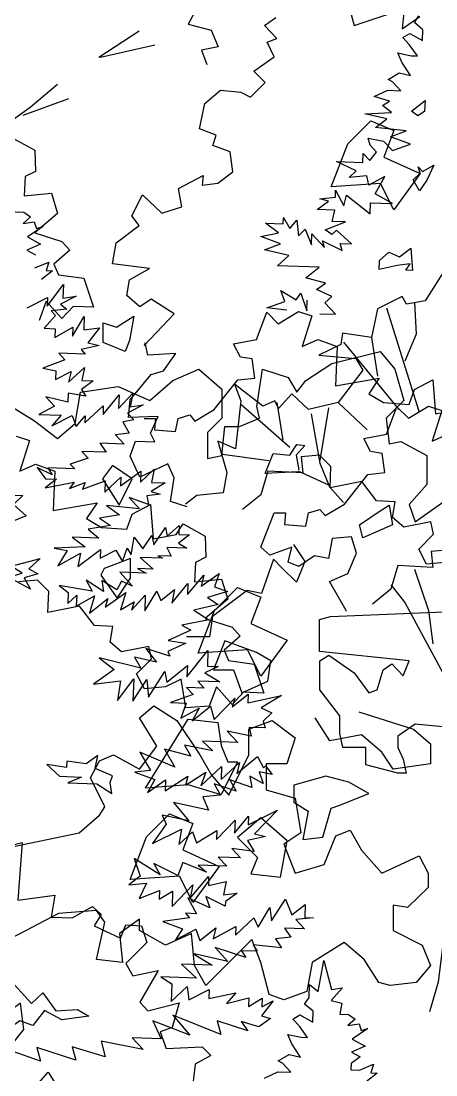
# Model space of a CAD drawing. Header units: inches. Extents: x 11.9 to 85.3, y 21.1 to 37.4.
# Drawn here: x 24.234 to 24.458, y 22.753 to 23.322 of the extents above; entities that cross this region are included whole.
import ezdxf

# ---------------------------------------------------------------- set-up
doc = ezdxf.new("R2010")
doc.units = ezdxf.units.IN
doc.header["$MEASUREMENT"] = 0
doc.layers.add('CAY', color=94, linetype='Continuous')
doc.layers.add('CAY-3', color=61, linetype='Continuous')

# ---------------------------------------------------------------- blocks, each defined once
blk = doc.blocks.new('A$C76451831')
at = {"layer": 'CAY'}
for p, q in [((1479.9, 1929.8), (1538.3, 1944)), ((1538.3, 1944), (1555.9, 1922.7)), ((1448.6, 1909.2), (1479.9, 1929.8)), ((1288.9, 1909.2), (1320.1, 1922.7)), ((1320.1, 1922.7), (1347.8, 1898.6)), ((1389.7, 1877.9), (1396.8, 1922.7)), ((1396.8, 1922.7), (1427.4, 1912.7)), ((1555.9, 1922.7), (1566.6, 1885)), ((1178, 1895), (1223.4, 1902.1)), ((1223.4, 1902.1), (1261.1, 1885)), ((1261.1, 1885), (1288.9, 1909.2)), ((1427.4, 1912.7), (1438, 1895)), ((1438, 1895), (1448.6, 1909.2)), ((1077.8, 1888.5), (1122.6, 1860.8)), ((1171.5, 1857.3), (1178, 1895)), ((1347.8, 1898.6), (1347.8, 1863.8)), ((1393.2, 1863.8), (1389.7, 1877.9)), ((1566.6, 1885), (1545.3, 1863.8)), ((1347.8, 1863.8), (1330.7, 1846.6)), ((1369, 1853.7), (1393.2, 1863.8)), ((1545.3, 1863.8), (1548.9, 1833.1)), ((1122.6, 1860.8), (1150.3, 1839.6)), ((1150.3, 1839.6), (1171.5, 1857.3)), ((1347.8, 1818.9), (1351.4, 1853.7)), ((1351.4, 1853.7), (1369, 1853.7)), ((1330.7, 1846.6), (1330.7, 1815.4)), ((1548.9, 1833.1), (1563, 1836)), ((1563, 1836), (1594.3, 1818.9)), ((1330.7, 1815.4), (1347.8, 1818.9)), ((1594.3, 1818.9), (1594.3, 1784.1)), ((1580.1, 1739.3), (1673.3, 1805.4)), ((1594.3, 1784.1), (1573, 1759.9)), ((1573, 1759.9), (1580.1, 1739.3)), ((5926.6, 1254.1), (5931.9, 1262.1)), ((5936.7, 1245.6), (5926.6, 1254.1)), ((5936.3, 1232.4), (5936.7, 1245.6)), ((5912.4, 1236), (5920.7, 1241.1)), ((5920.2, 1227.6), (5912.4, 1236)), ((5920.7, 1241.1), (5936.3, 1232.4)), ((5906.3, 1217.6), (5922.5, 1214.3)), ((5911.3, 1206.6), (5906.3, 1217.6)), ((5930.2, 1214.1), (5920.2, 1227.6)), ((5921.6, 1190.3), (5911.3, 1206.6)), ((5922.5, 1214.3), (5930.2, 1214.1)), ((5894.8, 1185.8), (5908.2, 1193.5)), ((5908.2, 1193.5), (5921.6, 1190.3)), ((5900.1, 1182.9), (5894.8, 1185.8)), ((5910.1, 1172.2), (5900.1, 1182.9)), ((5878.2, 1165.1), (5894.3, 1172.7)), ((5894.3, 1172.7), (5910.1, 1172.2)), ((5896.6, 1159.5), (5878.2, 1165.1)), ((5888.2, 1154.3), (5896.6, 1159.5)), ((5898.8, 1145.8), (5888.2, 1154.3)), ((5866.6, 1144.2), (5898.8, 1145.8)), ((5893.1, 1138.3), (5866.6, 1144.2)), ((5879.6, 1127.9), (5893.1, 1138.3)), ((5443.6, 1115.3), (5470, 1100.6)), ((5916.6, 1123.9), (5879.6, 1127.9)), ((5897.8, 1116.8), (5916.6, 1123.9)), ((5921.5, 1107.8), (5897.8, 1116.8)), ((5871, 1115), (5889.4, 1111.7)), ((5873.4, 1106.8), (5871, 1115)), ((5880.8, 1098.4), (5873.4, 1106.8)), ((5889.4, 1111.7), (5899.9, 1100.4)), ((5899.9, 1100.4), (5921.5, 1107.8)), ((5470, 1100.6), (5471.1, 1075.2)), ((5864.5, 1085.8), (5864.9, 1096.7)), ((5864.9, 1096.7), (5872.8, 1088.2)), ((5872.8, 1088.2), (5880.8, 1098.4)), ((5856.5, 1075.7), (5832.8, 1086.9)), ((5832.8, 1086.9), (5864.5, 1085.8)), ((5458.4, 1068.9), (5457.3, 1045.7)), ((5471.1, 1075.2), (5458.4, 1068.9)), ((5848, 1067.8), (5856.5, 1075.7)), ((5869.4, 1069.8), (5848, 1067.8)), ((5871.7, 1058.8), (5869.4, 1069.8)), ((5890.7, 1069), (5871.7, 1058.8)), ((5879.1, 1048.1), (5890.7, 1069)), ((5831.4, 1044.3), (5831.6, 1052.5)), ((5831.6, 1052.5), (5841.4, 1033.6)), ((5457.3, 1045.7), (5490, 1048.9)), ((5490, 1048.9), (5497.4, 1024.6)), ((5812.7, 1042.3), (5831.4, 1044.3)), ((5823, 1039.2), (5812.7, 1042.3)), ((5841.4, 1033.6), (5844.6, 1046.6)), ((5844.6, 1046.6), (5873.3, 1024.3)), ((5900, 1036.5), (5879.1, 1048.1)), ((5809.5, 1029.2), (5823, 1039.2)), ((5830.8, 1028.5), (5809.5, 1029.2)), ((5827.6, 1015), (5830.8, 1028.5)), ((5873.3, 1024.3), (5873.7, 1037.4)), ((5873.7, 1037.4), (5900, 1036.5)), ((5446.4, 1026.4), (5456.8, 1026.1)), ((5464.8, 1020.4), (5456.3, 1012.5)), ((5456.3, 1012.5), (5469.5, 1014.7)), ((5456.8, 1026.1), (5464.8, 1020.4)), ((5469.5, 1014.7), (5472, 1006.5)), ((5497.4, 1024.6), (5470, 1001.4)), ((5768.6, 1012.1), (5768.9, 1019.8)), ((5768.9, 1019.8), (5776.6, 1006.4)), ((5776.6, 1006.4), (5785.1, 1016.5)), ((5785.1, 1016.5), (5787.1, 997.8)), ((5819.1, 1004.9), (5843.5, 1014.5)), ((5843.5, 1014.5), (5827.6, 1015)), ((5480.2, 1008.9), (5461.2, 996.5)), ((5470, 1001.4), (5502.7, 990.9)), ((5472, 1006.5), (5480.2, 1008.9)), ((5741.8, 996.7), (5763.2, 1001.4)), ((5747.3, 1012.8), (5768.6, 1012.1)), ((5763.2, 1001.4), (5747.3, 1012.8)), ((5787.1, 997.8), (5795.1, 1005.7)), ((5795.1, 1005.7), (5802.6, 986.9)), ((5827.1, 999.2), (5819.1, 1004.9)), ((5832.7, 1004.4), (5827.1, 999.2)), ((5850.7, 987.9), (5832.7, 1004.4)), ((5461.2, 996.5), (5476.8, 987.8)), ((5502.7, 990.9), (5512.2, 980.3)), ((5765.5, 988.2), (5741.8, 996.7)), ((5802.6, 986.9), (5803.1, 1000)), ((5803.1, 1000), (5818.4, 983.6)), ((5818.4, 983.6), (5815.9, 991.8)), ((5815.9, 991.8), (5839.5, 980.1)), ((5476.8, 987.8), (5460.6, 980.6)), ((5460.6, 980.6), (5470.9, 974.8)), ((5512.2, 980.3), (5493.2, 963.4)), ((5746.2, 980.7), (5765.5, 988.2)), ((5775.4, 974.2), (5746.2, 980.7)), ((5839.5, 980.1), (5837.1, 988.4)), ((5837.1, 988.4), (5850.7, 987.9)), ((5470.3, 959), (5486.9, 966.1)), ((5486.9, 966.1), (5483.8, 955.8)), ((5493.2, 963.4), (5498.5, 950.8)), ((5761.9, 961.5), (5775.4, 974.2)), ((5491.5, 955.5), (5478, 945.1)), ((5483.8, 955.8), (5491.5, 955.5)), ((5498.5, 950.8), (5529.1, 946.6)), ((5812.1, 959.8), (5761.9, 961.5)), ((5795.8, 947.2), (5812.1, 959.8)), ((5485, 913.1), (5504.5, 939.2)), ((5504.5, 939.2), (5503.9, 922.9)), ((5529.1, 946.6), (5540.7, 911.8)), ((5819.6, 940.9), (5795.8, 947.2)), ((5808.9, 933.2), (5819.6, 940.9)), ((5770.8, 918.6), (5765.8, 931.9)), ((5765.8, 931.9), (5784.4, 920.9)), ((5784.4, 920.9), (5789.7, 928.8)), ((5789.7, 928.8), (5797.1, 907.3)), ((5827.2, 924.8), (5808.9, 933.2)), ((5460.9, 911.2), (5485.4, 923.5)), ((5483.7, 919.1), (5475.3, 895.9)), ((5502.7, 898.1), (5483.7, 919.1)), ((5485.4, 923.5), (5485, 913.1)), ((5519.9, 925), (5501, 915.3)), ((5501, 915.3), (5508.5, 909.6)), ((5516.4, 912.8), (5502.7, 898.1)), ((5503.9, 922.9), (5519.9, 925)), ((5540.7, 911.8), (5516.4, 912.8)), ((5749.2, 911.2), (5770.8, 918.6)), ((5797.1, 907.3), (5797.6, 920.4)), ((5818.7, 916.9), (5827.2, 924.8)), ((5831.4, 903.4), (5818.7, 916.9)), ((5495.1, 901.9), (5481.4, 886.5)), ((5508.5, 909.6), (5489.8, 907.5)), ((5489.8, 907.5), (5495.1, 901.9)), ((5515.5, 877.1), (5529.5, 900.7)), ((5529.5, 900.7), (5528.9, 884.8)), ((5773.1, 908.1), (5749.2, 911.2)), ((5812.9, 904), (5831.4, 903.4)), ((5494.1, 875.6), (5515.9, 888)), ((5515.9, 888), (5515.5, 877.1)), ((5481.4, 886.5), (5494.5, 886)), ((5494.5, 886), (5494.1, 875.6)), ((5528.9, 884.8), (5548, 886.9)), ((5548, 886.9), (5533.8, 868.8)), ((5547.3, 865.6), (5525.8, 860.9)), ((5533.8, 868.8), (5547.3, 865.6)), ((5498.9, 856.4), (5506.3, 848.5)), ((5530.6, 855.3), (5498.9, 856.4)), ((5525.8, 860.9), (5530.6, 855.3)), ((5506.3, 848.5), (5479.7, 838.5)), ((5479.7, 838.5), (5495.4, 835.2)), ((5510.8, 821.5), (5530, 839.5)), ((5530, 839.5), (5526.8, 823.7)), ((5495.4, 835.2), (5495.1, 824.8)), ((5495.1, 824.8), (5514, 834.6)), ((5514, 834.6), (5510.8, 821.5)), ((5540.3, 823.2), (5526.4, 812.8)), ((5526.4, 812.8), (5531.5, 805)), ((5526.8, 823.7), (5540.3, 823.2)), ((5510, 797.5), (5483.5, 803.9)), ((5483.5, 803.9), (5494, 792.7)), ((5510.4, 808.4), (5510, 797.5)), ((5531.5, 805), (5510.4, 808.4)), ((5552.1, 782.9), (5571.5, 806.3)), ((5570.9, 790), (5587.9, 808.4)), ((5571.5, 806.3), (5570.9, 790)), ((5587.9, 808.4), (5584.6, 792.2)), ((5494, 792.7), (5475, 782.9)), ((5530.4, 772.8), (5552.4, 793.3)), ((5552.4, 793.3), (5552.1, 782.9)), ((5600.5, 794.4), (5581.6, 784.6)), ((5584.6, 792.2), (5600.5, 794.4)), ((5475, 782.9), (5501.7, 782)), ((5501.7, 782), (5490.4, 769.2)), ((5490.4, 769.2), (5514.9, 781.5)), ((5514.9, 781.5), (5519.8, 768.2)), ((5519.8, 768.2), (5530.7, 781)), ((5530.7, 781), (5530.4, 772.8)), ((5589, 776.2), (5575.8, 773.9)), ((5575.8, 773.9), (5583.5, 760.5)), ((5581.6, 784.6), (5589, 776.2)), ((5583.5, 760.5), (5567.1, 758.4)), ((5577.6, 747.1), (5548.1, 748.2)), ((5548.1, 748.2), (5555.9, 737.5)), ((5567.1, 758.4), (5577.6, 747.1)), ((5526.5, 738.5), (5534.4, 730.1)), ((5555.9, 737.5), (5526.5, 738.5)), ((5534.4, 730.1), (5512.8, 723.1)), ((5512.8, 723.1), (5518.1, 717.5)), ((5472.8, 719.1), (5482.8, 705.6)), ((5491.1, 710.3), (5472.8, 719.1)), ((5518.1, 717.5), (5485.9, 718.6)), ((5485.9, 718.6), (5491.1, 710.3)), ((5573.1, 697), (5597.7, 714.7)), ((5597.3, 701.6), (5613.7, 716.9)), ((5597.7, 714.7), (5597.3, 701.6)), ((5613.7, 716.9), (5610.4, 701.1)), ((5496.3, 705.1), (5482.4, 694.7)), ((5482.4, 694.7), (5517.5, 701.6)), ((5482.8, 705.6), (5496.3, 705.1)), ((5517.5, 701.6), (5511.8, 693.7)), ((5511.8, 693.7), (5530.6, 701.2)), ((5527.6, 693.1), (5554.7, 703.1)), ((5530.6, 701.2), (5527.6, 693.1)), ((5554.2, 689.5), (5573.5, 707.4)), ((5554.7, 703.1), (5554.2, 689.5)), ((5573.5, 707.4), (5573.1, 697)), ((5626.7, 700.5), (5610, 690.2)), ((5610.4, 701.1), (5626.7, 700.5)), ((5620.8, 687.1), (5604.8, 685)), ((5604.8, 685), (5606.7, 674.5)), ((5610, 690.2), (5620.8, 687.1)), ((5596.1, 669.4), (5556.4, 673.5)), ((5556.4, 673.5), (5571.9, 662.1)), ((5606.7, 674.5), (5583.5, 683)), ((5583.5, 683), (5596.1, 669.4)), ((5571.9, 662.1), (5547.7, 658)), ((5561, 649.3), (5534.1, 644.8)), ((5547.7, 658), (5561, 649.3)), ((5613.2, 626.2), (5627.1, 647)), ((5627.1, 647), (5629.4, 636.5)), ((5629.4, 636.5), (5643.5, 649.2)), ((5643.5, 649.2), (5643.1, 638.3)), ((5515.2, 635.1), (5530.7, 623.7)), ((5546.9, 634), (5515.2, 635.1)), ((5534.1, 644.8), (5546.9, 634)), ((5586.1, 614), (5589.5, 635.2)), ((5589.5, 635.2), (5599.9, 621.2)), ((5599.9, 621.2), (5610.9, 637.2)), ((5610.9, 637.2), (5613.2, 626.2)), ((5656.2, 637.9), (5642.7, 627.9)), ((5643.1, 638.3), (5656.2, 637.9)), ((5530.7, 623.7), (5493.4, 622.2)), ((5493.4, 622.2), (5509.2, 619.4)), ((5575.4, 606.2), (5581.3, 621.9)), ((5581.3, 621.9), (5586.1, 614)), ((5629, 622.9), (5634, 612.3)), ((5652.9, 622.1), (5629, 622.9)), ((5642.7, 627.9), (5652.9, 622.1)), ((5509.2, 619.4), (5497.7, 600.8)), ((5497.7, 600.8), (5525, 616.1)), ((5521.7, 599.9), (5549.1, 620.3)), ((5525, 616.1), (5521.7, 599.9)), ((5549.1, 620.3), (5548.8, 609.9)), ((5548.8, 609.9), (5567.7, 619.6)), ((5567.7, 619.6), (5575.4, 606.2)), ((5596.8, 610.9), (5612.2, 596.8)), ((5623.5, 610), (5596.8, 610.9)), ((5618.2, 612.9), (5623.5, 610)), ((5634, 612.3), (5618.2, 612.9)), ((5612.2, 596.8), (5593.6, 597.4)), ((5593.6, 597.4), (5603.9, 592.1)), ((5552.8, 569.8), (5532, 583.7)), ((5532, 583.7), (5539.2, 570.3)), ((5568.7, 572), (5550.5, 583.1)), ((5550.5, 583.1), (5552.8, 569.8)), ((5603.9, 592.1), (5572.2, 593.2)), ((5572.2, 593.2), (5587.5, 576.3)), ((5653.7, 566.3), (5673.1, 589.7)), ((5669.9, 576.2), (5691.8, 591.7)), ((5673.1, 589.7), (5669.9, 576.2)), ((5691.8, 591.7), (5686.2, 575.6)), ((5499.6, 577.1), (5510.2, 568.6)), ((5539.2, 570.3), (5499.6, 577.1)), ((5574.5, 582.2), (5568.7, 572)), ((5587.5, 576.3), (5574.5, 582.2)), ((5602.3, 546.8), (5616.7, 570.3)), ((5616.7, 570.3), (5621.8, 559.3)), ((5621.8, 559.3), (5638.1, 572.3)), ((5634.8, 556.1), (5654.2, 579.4)), ((5638.1, 572.3), (5634.8, 556.1)), ((5654.2, 579.4), (5653.7, 566.3)), ((5686.2, 575.6), (5701.9, 570.1)), ((5510.2, 568.6), (5509.7, 555.5)), ((5509.7, 555.5), (5520.5, 565.5)), ((5520.5, 565.5), (5520, 552.4)), ((5520, 552.4), (5541.7, 564.8)), ((5541.7, 564.8), (5536, 543.7)), ((5536, 543.7), (5557.9, 561.5)), ((5554.9, 551.2), (5579.5, 568.9)), ((5557.9, 561.5), (5554.9, 551.2)), ((5579.5, 568.9), (5573.3, 547.8)), ((5573.3, 547.8), (5589.5, 557.7)), ((5586.4, 547.4), (5602.9, 565.4)), ((5589.5, 557.7), (5586.4, 547.4)), ((5602.9, 565.4), (5602.3, 546.8)), ((5701.9, 570.1), (5677.6, 562.8)), ((5677.6, 562.8), (5690.5, 554.2)), ((5690.5, 554.2), (5661.2, 547.5)), ((5661.2, 547.5), (5679.4, 536)), ((5679.4, 536), (5647, 529.4)), ((5683.6, 539.8), (5680.1, 515.6)), ((5657.7, 523.6), (5630.5, 510.9)), ((5647, 529.4), (5657.7, 523.6)), ((5651.7, 507.9), (5630, 497.8)), ((5630.5, 510.9), (5651.7, 507.9)), ((5680.1, 515.6), (5652.4, 515.6)), ((5632.6, 492.3), (5603.4, 501.4)), ((5603.4, 501.4), (5616.4, 485.1)), ((5630, 497.8), (5632.6, 492.3)), ((5653, 467.5), (5678.1, 498.8)), ((5678.1, 498.8), (5677.5, 480.3)), ((5597.6, 477.6), (5547.3, 490.2)), ((5547.3, 490.2), (5565.4, 476)), ((5589.9, 491), (5597.6, 477.6)), ((5616.4, 485.1), (5589.9, 491)), ((5565.4, 476), (5540.7, 458.3)), ((5606.8, 442.8), (5626.5, 473.9)), ((5626.5, 473.9), (5628.7, 460.7)), ((5628.7, 460.7), (5653.5, 481.1)), ((5653.5, 481.1), (5653, 467.5)), ((5690.6, 479.8), (5674.5, 472.2)), ((5674.5, 472.2), (5692.6, 461.1)), ((5677.5, 480.3), (5690.6, 479.8)), ((5540.7, 458.3), (5573.1, 462.6)), ((5569.5, 438.7), (5589, 464.8)), ((5573.1, 462.6), (5569.5, 438.7)), ((5589, 464.8), (5588.1, 438)), ((5588.1, 438), (5604.8, 464.2)), ((5604.8, 464.2), (5606.8, 442.8)), ((5665.9, 462.1), (5673.8, 453.6)), ((5692.6, 461.1), (5665.9, 462.1)), ((5660.4, 445.9), (5633.3, 436.5)), ((5652.5, 454.4), (5660.4, 445.9)), ((5673.8, 453.6), (5652.5, 454.4)), ((5707.5, 431.2), (5726.6, 446.4)), ((5726.6, 446.4), (5726.2, 435.9)), ((5726.2, 435.9), (5766.8, 445)), ((5766.8, 445), (5742.3, 429.9)), ((5633.3, 436.5), (5651.9, 435.8)), ((5651.9, 435.8), (5645.8, 417.4)), ((5659.3, 414.3), (5681.2, 432.1)), ((5681.2, 432.1), (5685.6, 416.1)), ((5685.6, 416.1), (5710.5, 441.5)), ((5710.5, 441.5), (5707.5, 431.2)), ((5645.8, 417.4), (5667.5, 429.8)), ((5667.5, 429.8), (5659.3, 414.3)), ((5742.3, 429.9), (5755.2, 424.1)), ((5755.2, 424.1), (5744.5, 414)), ((5746.9, 405.8), (5727.9, 406.4)), ((5727.9, 406.4), (5730.2, 395.9)), ((5744.5, 414), (5746.9, 405.8)), ((5701.4, 401.9), (5714.1, 388.3)), ((5730.2, 395.9), (5701.4, 401.9)), ((5625.9, 380.5), (5638.3, 358.8)), ((5657.8, 371.7), (5625.9, 380.5)), ((5650.1, 385.1), (5657.8, 371.7)), ((5684.3, 378.5), (5650.1, 385.1)), ((5714.1, 388.3), (5671.6, 389.8)), ((5671.6, 389.8), (5684.3, 378.5)), ((5596.3, 376.6), (5609.2, 354.8)), ((5638.3, 358.8), (5596.3, 376.6)), ((5712.8, 351.2), (5737.6, 371.6)), ((5737.6, 371.6), (5745.2, 357.8)), ((5669.7, 336.4), (5694.5, 359.5)), ((5694, 343.7), (5716, 364.2)), ((5694.5, 359.5), (5694, 343.7)), ((5716, 364.2), (5712.8, 351.2)), ((5745.2, 357.8), (5747.6, 360.4)), ((5747.6, 360.4), (5755.4, 349.7)), ((5609.2, 354.8), (5590.5, 352.7)), ((5590.5, 352.7), (5614.2, 343.7)), ((5614.2, 343.7), (5605.5, 328.2)), ((5605.5, 328.2), (5627.4, 343.3)), ((5626.9, 330.2), (5654.2, 347.8)), ((5627.4, 343.3), (5626.9, 330.2)), ((5651.2, 337), (5675.7, 352.5)), ((5654.2, 347.8), (5651.2, 337)), ((5675.7, 352.5), (5669.7, 336.4)), ((5730.8, 334.2), (5704.4, 343.3)), ((5704.4, 343.3), (5712.1, 329.9)), ((5744.6, 339.2), (5728.6, 347.9)), ((5728.6, 347.9), (5730.8, 334.2)), ((5755.4, 349.7), (5739.6, 353)), ((5739.6, 353), (5744.6, 339.2)), ((5712.1, 329.9), (5685.6, 338.5)), ((5685.6, 338.5), (5693.3, 325.1)), ((5693.3, 325.1), (5672, 323.1)), ((5672, 323.1), (5679.1, 307)), ((5636.8, 316.2), (5655.1, 294.3)), ((5679.1, 307), (5636.8, 316.2)), ((5726.5, 289.5), (5762, 306.9)), ((5762, 306.9), (5734.3, 278.4)), ((5623.2, 300.8), (5628.2, 290.2)), ((5655.1, 294.3), (5623.2, 300.8)), ((5688.7, 271.8), (5710.9, 295)), ((5710.3, 279.2), (5726.9, 299.9)), ((5710.9, 295), (5710.3, 279.2)), ((5726.9, 299.9), (5726.5, 289.5)), ((5628.2, 290.2), (5611.5, 266.8)), ((5611.5, 266.8), (5646.6, 284.1)), ((5646.6, 284.1), (5643.2, 265.7)), ((5643.2, 265.7), (5659.6, 281)), ((5659.6, 281), (5664.6, 267.6)), ((5664.6, 267.6), (5689.1, 282.7)), ((5689.1, 282.7), (5688.7, 271.8)), ((5747.3, 275.2), (5725.9, 270.5)), ((5725.9, 270.5), (5733.6, 257.1)), ((5734.3, 278.4), (5747.3, 275.2)), ((5733.6, 257.1), (5706.9, 260.7)), ((5706.9, 260.7), (5717.4, 249.5)), ((5620.7, 229.3), (5589.6, 249)), ((5589.6, 249), (5596.6, 227.4)), ((5641.9, 228.5), (5613, 242.7)), ((5613, 242.7), (5620.7, 229.3)), ((5647.9, 244.2), (5641.9, 228.5)), ((5676.5, 232.3), (5647.9, 244.2)), ((5700.8, 239.6), (5666.4, 240.8)), ((5666.4, 240.8), (5676.5, 232.3)), ((5717.4, 249.5), (5690.7, 250.4)), ((5690.7, 250.4), (5700.8, 239.6)), ((5596.6, 227.4), (5583.1, 217)), ((5583.1, 217), (5604.4, 219)), ((5604.4, 219), (5595.6, 200.7)), ((5635.2, 191.1), (5660.1, 217)), ((5656.8, 201.3), (5679, 227.2)), ((5660.1, 217), (5656.8, 201.3)), ((5679, 227.2), (5678.7, 216.4)), ((5678.7, 216.4), (5700.1, 221.1)), ((5700.1, 221.1), (5696.9, 205.3)), ((5595.6, 200.7), (5620, 210.3)), ((5620, 210.3), (5619.6, 199.9)), ((5619.6, 199.9), (5635.8, 209.7)), ((5635.8, 209.7), (5635.2, 191.1)), ((5699.1, 191.6), (5675.5, 203.3)), ((5675.5, 203.3), (5680.4, 189.6)), ((5696.9, 205.3), (5713.2, 207)), ((5713.2, 207), (5699.3, 197.1)), ((5654.1, 201.4), (5664.3, 182.4)), ((5680.4, 189.6), (5654.1, 201.4)), ((5699.3, 197.1), (5699.1, 191.6)), ((5754.7, 173.8), (5771.4, 200)), ((5771.4, 200), (5778.9, 181.1)), ((5778.9, 181.1), (5795.2, 193.7)), ((5795.2, 193.7), (5794.7, 177.9)), ((5651.2, 182.9), (5656, 177.3)), ((5664.3, 182.4), (5651.2, 182.9)), ((5738.5, 166.2), (5752.5, 189.8)), ((5752.5, 189.8), (5754.7, 173.8)), ((5805.1, 177.5), (5783.7, 175.5)), ((5794.7, 177.9), (5805.1, 177.5)), ((5656, 177.3), (5624.1, 172.9)), ((5624.1, 172.9), (5647.8, 164.4)), ((5668.6, 150.1), (5687.7, 165.3)), ((5684.6, 152.2), (5711.8, 167.2)), ((5687.7, 165.3), (5684.6, 152.2)), ((5711.5, 156.8), (5733.5, 177.3)), ((5711.8, 167.2), (5711.5, 156.8)), ((5733.5, 177.3), (5738.5, 166.2)), ((5794.2, 164.3), (5770.2, 165.1)), ((5770.2, 165.1), (5778, 154.4)), ((5783.7, 175.5), (5794.2, 164.3)), ((5647.8, 164.4), (5639.2, 151.1)), ((5639.2, 151.1), (5663.7, 163.9)), ((5663.7, 163.9), (5668.6, 150.1)), ((5778, 154.4), (5759.3, 152.4)), ((5759.3, 152.4), (5766.7, 141.2)), ((5723.7, 129.6), (5686.9, 141.7)), ((5686.9, 141.7), (5702.2, 124.9)), ((5766.7, 141.2), (5732.4, 145.1)), ((5732.4, 145.1), (5737.5, 137.3)), ((5702.2, 124.9), (5659.9, 134.5)), ((5659.9, 134.5), (5683.5, 120.6)), ((5737.5, 137.3), (5718.5, 137.9)), ((5718.5, 137.9), (5723.7, 129.6)), ((5646.4, 121.9), (5664.3, 104.9)), ((5683.5, 120.6), (5646.4, 121.9)), ((5621.8, 106.4), (5634.7, 98.2)), ((5664.3, 104.9), (5621.8, 106.4)), ((5634.7, 98.2), (5633.9, 77)), ((5633.9, 77), (5653.1, 94.9)), ((5653.1, 94.9), (5655.3, 78.9)), ((5655.3, 78.9), (5679.7, 91.2)), ((5679.7, 91.2), (5679.3, 80.4)), ((5679.3, 80.4), (5711.8, 87.4)), ((5711.8, 87.4), (5700.4, 74.6)), ((5700.4, 74.6), (5727.4, 81.4)), ((5727.4, 81.4), (5727.1, 71)), ((5727.1, 71), (5743.3, 80.8)), ((5756.7, 77.6), (5742.5, 59.6)), ((5743.3, 80.8), (5742.9, 70.4)), ((5742.9, 70.4), (5756.7, 77.6)), ((5656.5, 36.3), (5611.8, 53.7)), ((5611.8, 53.7), (5621.9, 32)), ((5693.7, 37.2), (5636.1, 60.6)), ((5636.1, 60.6), (5656.5, 36.3)), ((5726, 41.5), (5689.3, 53.7)), ((5689.3, 53.7), (5693.7, 37.2)), ((5739.3, 46.5), (5718.3, 52.7)), ((5718.3, 52.7), (5726, 41.5)), ((5753.3, 56.5), (5739.3, 46.5)), ((5742.5, 59.6), (5753.3, 56.5)), ((5600.2, 19.2), (5549.8, 29.1)), ((5549.8, 29.1), (5554.6, 10.4)), ((5621.9, 32), (5587.1, 33.3)), ((5587.1, 33.3), (5600.2, 19.2)), ((5476.9, 4.9), (5442.9, 17)), ((5472.5, 21.4), (5476.9, 4.9)), ((5519.5, 6.1), (5472.5, 21.4)), ((5515.1, 22.2), (5519.5, 6.1)), ((5554.6, 10.4), (5515.1, 22.2))]:
    blk.add_line(p, q, dxfattribs=at)
for points in [[(1240.2, 1791.1), (1216.4, 1806.9), (1204.5, 1791.1), (1224.3, 1759.4)], [(1537.1, 1751.5), (1548.9, 1759.4), (1552.9, 1735.6), (1517.3, 1719.8), (1513.3, 1735.6)], [(1339.1, 1632.7), (1366.8, 1660.4), (1394.5, 1648.5), (1382.7, 1616.8), (1426.2, 1597), (1394.5, 1553.5), (1378.7, 1585.2), (1319.3, 1581.2)], [(1287.7, 1470.3), (1307.5, 1502), (1343.1, 1498), (1347, 1470.3), (1355, 1450.5), (1366.8, 1450.5), (1347, 1410.9), (1307.5, 1422.8), (1256, 1418.8)], [(1418.3, 1311.9), (1426.2, 1355.4), (1394.5, 1383.2), (1366.8, 1359.4), (1390.6, 1335.6), (1382.7, 1315.8)], [(722.8, 1185.8), (750.5, 1213.5), (778.2, 1201.7), (766.3, 1170), (809.9, 1150.2), (778.2, 1106.6), (762.4, 1138.3), (703, 1134.3)], [(1109.9, 1128.8), (1106, 1160.5), (1078.3, 1140.7), (1058.5, 1152.6), (1050.5, 1136.7), (1042.6, 1109), (1078.3, 1101.1), (1094.1, 1109)], [(5922.9, 1147.7), (5939.2, 1160.3), (5938.7, 1147.1), (5930.4, 1142)], [(5925, 1065.1), (5933.4, 1073), (5931, 1080.8), (5936.2, 1075.1), (5949.6, 1082.8), (5941.3, 1064.5), (5932.7, 1051.7)], [(5923.9, 955.9), (5916.2, 956.2), (5921.4, 964.1), (5905.5, 962), (5884.1, 957.3), (5884.4, 968.1), (5895.7, 978.2), (5908.6, 972.3), (5922.1, 982.7)], [(5552.4, 869.2), (5552.4, 892.9), (5568.2, 887.7), (5589.3, 900.9), (5584, 871.8), (5578.8, 858.6)], [(5433.8, 664.7), (5428.6, 672.6), (5436.8, 685.9), (5455.8, 685.2), (5444.5, 674.7), (5459.9, 661), (5435.5, 651)], [(5441.9, 600.5), (5476.7, 609.7), (5463.1, 597), (5473.8, 591.2), (5457.3, 586.3), (5465, 572.9), (5438.7, 587), (5454.8, 591.9)], [(5560.6, 340.2), (5563.6, 348.2), (5542.6, 357.1), (5545.9, 372.9), (5532, 362.5), (5508.5, 366), (5508.2, 358.3), (5484.4, 361.9), (5499.7, 347.7), (5526.4, 346.8), (5509.9, 339.7), (5544.7, 338.5), (5562.9, 327)], [(5431.1, 57.3), (5426.2, 73.3), (5445, 78.1), (5445.6, 96.7), (5466.2, 74.6), (5479.7, 87.3), (5495.3, 65.5), (5521.6, 67.3), (5535, 59.1), (5502.6, 54.8), (5481.7, 65.9), (5467.9, 47.8), (5452.3, 53.8), (5427.7, 36.1)]]:
    blk.add_lwpolyline(points, close=True, dxfattribs=at)
for points in [[(5662, 1266.1), (5654.6, 1252.4), (5682, 1245), (5690.4, 1225), (5670.4, 1220.8), (5676.7, 1203.9)], [(530, 749.3), (509.9, 755.6), (514.2, 784.1), (506.8, 800.9), (473, 785.1), (461.4, 810.4), (467.7, 828.4), (490.9, 827.3), (485.7, 837.9), (495.2, 857.9), (459.3, 856.8), (461.4, 877.9), (486.7, 908.5), (501.5, 912.7), (516.3, 933.8), (482.5, 931.7), (479.3, 946.5), (478.3, 943.3), (514.2, 981.3), (486.7, 999.2), (473, 989.7), (457.2, 1003.4), (460.4, 1022.4), (484.6, 1036.1), (440.3, 1041.4), (444.5, 1066.7), (472, 1087.8), (463.5, 1099.4), (476.2, 1124.7), (499.4, 1102.6), (523.6, 1110), (519.4, 1132.1), (549, 1147.9), (547.9, 1136.3), (566.9, 1138.4), (584.8, 1152.1), (581.7, 1176.4), (560.6, 1183.8), (564.8, 1196.4), (544.7, 1203.8), (551.1, 1234.4), (570.1, 1250.2), (594.3, 1248.1), (605.9, 1241.8), (623.8, 1259.7), (610.1, 1273.4), (634.4, 1290.3), (625.9, 1308.2), (637.6, 1312.5), (622.8, 1328.3), (636.5, 1337.8)], [(721.9, 1361), (730.4, 1328.3), (790.5, 1348.3), (788.4, 1324.1), (809.5, 1338.8)], [(1079.5, 1346.2), (1107.9, 1353.6), (1102.7, 1284), (1147, 1290.3), (1142.7, 1263.9), (1168.1, 1262.9), (1192.3, 1276.6), (1202.9, 1267.1), (1194.4, 1253.4), (1226.1, 1238.6), (1232.4, 1254.5), (1251.4, 1253.4), (1257.7, 1233.4), (1232.4, 1208), (1240.8, 1193.3), (1271.4, 1199.6), (1249.3, 1161.6), (1258.8, 1151.1), (1296.7, 1160.6), (1288.3, 1131.1), (1273.5, 1125.8), (1280.9, 1105.7), (1324.2, 1107.9), (1334.7, 1097.3), (1315.7, 1086.8), (1310.4, 1042.5)], [(5595.5, 1244), (5547, 1212.3)], [(5614.5, 1227.1), (5549.1, 1212.3)], [(1398.9, 1070.1), (1415, 1077.7), (1430.9, 1077.2), (1420.8, 1088), (1415.5, 1090.9), (1428.9, 1098.6), (1442.4, 1095.4), (1432.1, 1111.6), (1427, 1122.6), (1443.2, 1119.4), (1450.9, 1119.1), (1441, 1132.6), (1433.1, 1141), (1441.4, 1146.2), (1457, 1137.5), (1457.5, 1150.6), (1447.3, 1159.1), (1452.6, 1167.1), (1453.1, 1182.9), (1463.7, 1174.4), (1470.5, 1211.8), (1479.7, 1176.6), (1492.9, 1178.8), (1479.2, 1163.4), (1492.2, 1160.3), (1489.5, 1147.2), (1499.9, 1146.8), (1507.9, 1141.1), (1499.4, 1133.3), (1512.7, 1135.5), (1515.1, 1127.3), (1523.3, 1129.7), (1504.3, 1117.2), (1519.9, 1108.5), (1503.8, 1101.4), (1514, 1095.6), (1503.3, 1087.8), (1503, 1080.1), (1513.4, 1079.7), (1530, 1086.9), (1526.9, 1076.5), (1534.6, 1076.3), (1521.1, 1065.9)], [(5497.4, 1179.7), (5464.7, 1152.2), (5437.3, 1132.2), (5423.6, 1106.9)], [(5456.3, 1142.7), (5511.1, 1162.8)], [(835.8, 1028.7), (815.8, 997.1), (793.6, 992.9), (788.4, 1002.4), (758.8, 987.6), (751.5, 952.8), (716.7, 958.1), (714.5, 944.4), (688.2, 931.7), (732.5, 927.5), (740.9, 913.8), (711.4, 874.8), (675.5, 866.3), (655.5, 885.3), (639.7, 867.4), (635.4, 876.9), (620.7, 870.5), (586.9, 896.9), (594.3, 876.9), (588, 818.9), (566.9, 828.4), (577.4, 790.4), (573.2, 766.1), (541.6, 763), (527.9, 752.4)], [(769.4, 988.7), (808.4, 864.2)], [(803.1, 995), (805.2, 957), (791.5, 924.3)], [(751.5, 952.8), (758.8, 906.4)], [(717.7, 947.5), (784.2, 866.3)], [(637.6, 874.8), (644.9, 829.4)], [(711.4, 874.8), (746.2, 842.1)], [(594.3, 872.7), (653.4, 821)], [(634.4, 741.9), (648.1, 741.9), (647, 728.2), (672.4, 726.1), (675.5, 741.9), (689.2, 746.1), (695.6, 738.7), (718.8, 752.4), (747.2, 788.3), (767.3, 790.4), (764.1, 813.6), (750.4, 815.7), (742, 831.5), (769.4, 836.8), (782, 869.5), (795.8, 855.8), (820, 870.5), (835.8, 865.3), (824.2, 828.4), (843.2, 836.8)], [(845.3, 697.6), (823.2, 695.5), (825.3, 676.5), (783.1, 678.6), (774.7, 650.1), (752.5, 632.2)], [(699.8, 868.4), (689.2, 805.2)], [(678.7, 861.1), (689.2, 802), (700.8, 773.5), (717.7, 754.5)], [(662.9, 791.4), (623.8, 789.3), (633.3, 813.6), (653.4, 811.5), (661.8, 824.1), (671.3, 823.1), (660.8, 811.5), (663.9, 793.6)], [(572.2, 812.5), (628.1, 805.2)], [(662.9, 792.5), (699.8, 775.6)], [(720.9, 623.7), (720.9, 624.8), (700.8, 659.6), (723, 669.1), (733.5, 693.4), (727.2, 713.4), (704, 711.3), (699.8, 687), (682.9, 690.2), (663.9, 677.5), (651.3, 682.8), (655.5, 700.7), (629.1, 691.2), (618.6, 700.7), (634.4, 741.9)], [(803.1, 674.4), (820, 624.8), (825.3, 584.7)], [(774.7, 655.4), (791.5, 634.3), (850.6, 524.6), (847.4, 444.5), (842.2, 343.2), (836.9, 219.8), (831.6, 177.6), (821.1, 141.8)]]:
    blk.add_lwpolyline(points, dxfattribs=at)
at = {"layer": 'CAY-3'}
for p, q in [((5780.9, 626.5), (5794.5, 605.9)), ((5756.9, 608.7), (5742.6, 567.5)), ((5766.8, 598.8), (5756.9, 608.7)), ((5784.5, 581.1), (5766.8, 598.8)), ((5794.5, 605.9), (5784.5, 581.1)), ((5725.5, 571.1), (5683.6, 539.8)), ((5742.6, 567.5), (5725.5, 571.1)), ((5825.7, 539.8), (5961.9, 545.3)), ((5812.2, 536.3), (5825.7, 539.8)), ((5812.2, 497.9), (5812.2, 536.3)), ((472.7, 495.7), (489.8, 509.9)), ((489.8, 509.9), (517.5, 492.2)), ((493.3, 461.5), (472.7, 495.7)), ((701.4, 468), (683.7, 495.7)), ((736.2, 502.8), (801.7, 482.1)), ((5920.1, 486.4), (5812.2, 497.9)), ((517.5, 492.2), (545.2, 450.9)), ((604.1, 482.1), (631.9, 492.2)), ((604.1, 450.9), (604.1, 482.1)), ((631.9, 492.2), (659.6, 471.5)), ((801.7, 482.1), (822.3, 464.4)), ((5812.8, 486.4), (5823.4, 493.4)), ((5812.8, 451.6), (5812.8, 486.4)), ((5823.4, 493.4), (5854, 472.2)), ((5888.8, 475.7), (5899.4, 482.8)), ((5899.4, 482.8), (5913, 468.7)), ((5913, 468.7), (5920.1, 486.4)), ((659.6, 471.5), (649.5, 440.3)), ((739.2, 475.1), (701.4, 468)), ((763.9, 454.4), (739.2, 475.1)), ((5854, 472.2), (5871.7, 448)), ((5881.7, 451.6), (5888.8, 475.7)), ((472.7, 433.8), (493.3, 461.5)), ((822.3, 464.4), (822.3, 440.3)), ((413.7, 423.2), (424.3, 443.8)), ((424.3, 443.8), (441.4, 450.9)), ((441.4, 450.9), (472.7, 433.8)), ((545.2, 450.9), (559.3, 426.7)), ((580, 402.5), (604.1, 450.9)), ((777.5, 433.8), (763.9, 454.4)), ((5836.9, 420.3), (5812.8, 451.6)), ((5871.7, 448), (5881.7, 451.6)), ((624.8, 440.3), (624.8, 409)), ((649.5, 440.3), (624.8, 440.3)), ((822.3, 440.3), (777.5, 433.8)), ((430.8, 388.4), (413.7, 423.2)), ((559.3, 426.7), (580, 402.5)), ((5836.9, 399.6), (5836.9, 420.3)), ((624.8, 409), (659.6, 399)), ((5927.1, 410.3), (5906.5, 396.1)), ((5964.9, 406.7), (5927.1, 410.3)), ((659.6, 399), (666.6, 357.1)), ((5840.5, 382.5), (5836.9, 399.6)), ((5906.5, 396.1), (5906.5, 382.5)), ((424.3, 378.3), (430.8, 388.4)), ((5868.2, 382.5), (5840.5, 382.5)), ((5868.2, 361.3), (5868.2, 382.5)), ((5906.5, 382.5), (5913, 368.4)), ((400.1, 357.1), (424.3, 378.3)), ((5913, 368.4), (5916.5, 351.3)), ((298.9, 336.4), (400.1, 357.1)), ((666.6, 357.1), (646, 343.5)), ((708.5, 353.5), (725.6, 360.6)), ((725.6, 360.6), (739.2, 336.4)), ((5906.5, 351.3), (5868.2, 361.3)), ((646, 343.5), (659.6, 308.7)), ((694.4, 319.3), (708.5, 353.5)), ((5916.5, 351.3), (5906.5, 351.3)), ((739.2, 336.4), (763.9, 308.7)), ((659.6, 308.7), (694.4, 319.3)), ((763.9, 308.7), (808.7, 329.4)), ((808.7, 329.4), (819.4, 308.7)), ((819.4, 308.7), (819.4, 291.6)), ((819.4, 291.6), (794.6, 267.4)), ((794.6, 267.4), (777.5, 270.4)), ((777.5, 270.4), (777.5, 239.7)), ((375.4, 260.4), (274.7, 207.8)), ((420.8, 263.9), (375.4, 260.4)), ((430.8, 249.7), (420.8, 263.9)), ((420.8, 204.9), (430.8, 249.7)), ((472.7, 253.3), (448.5, 236.2)), ((472.7, 239.7), (472.7, 253.3)), ((448.5, 236.2), (452, 201.4)), ((503.9, 222), (472.7, 239.7)), ((535.2, 236.2), (503.9, 222)), ((538.7, 197.8), (535.2, 236.2)), ((607.7, 229.1), (583.5, 204.9)), ((618.3, 201.4), (607.7, 229.1)), ((777.5, 239.7), (812.3, 222)), ((718.5, 225.5), (680.2, 201.4)), ((742.7, 204.9), (718.5, 225.5)), ((812.3, 222), (822.3, 197.8)), ((452, 201.4), (420.8, 204.9)), ((583.5, 204.9), (552.3, 173.6)), ((760.4, 177.2), (742.7, 204.9)), ((552.3, 173.6), (538.7, 197.8)), ((628.3, 163), (618.3, 201.4)), ((680.2, 201.4), (673.7, 166.6)), ((822.3, 197.8), (805.2, 177.2)), ((673.7, 166.6), (646, 156.5)), ((774, 173.6), (760.4, 177.2)), ((805.2, 177.2), (774, 173.6)), ((646, 156.5), (628.3, 163))]:
    blk.add_line(p, q, dxfattribs=at)
for points in [[(6792, 1061.4), (6805.7, 1077.5), (6833.6, 1033.4)], [(5601.5, 778.1), (5615.2, 778.1), (5614.1, 764.4), (5639.4, 762.3), (5642.6, 778.1), (5656.3, 782.3), (5662.6, 774.9), (5685.8, 788.7), (5714.3, 824.5), (5734.4, 826.6), (5731.2, 849.8), (5717.5, 851.9), (5709, 867.8), (5736.5, 873), (5749.1, 905.7), (5762.8, 892), (5787.1, 906.8), (5802.9, 901.5), (5791.3, 864.6), (5810.3, 873), (5833.5, 864.6), (5831.4, 817.1), (5884.1, 826.6), (5871.5, 807.6), (5889.4, 797.1), (5920, 795), (5926.3, 812.9), (5948.5, 824.5), (5951.6, 783.4), (5979, 788.7)], [(5966.4, 605.1), (5941.1, 603), (5931.6, 621), (5949.5, 638.9), (5946.3, 653.7), (5913.6, 647.3), (5899.9, 658.9), (5903.1, 677.9), (5881, 679), (5863, 702.2), (5825.1, 694.8), (5826.1, 720.1), (5812.4, 733.8), (5790.2, 731.7), (5792.4, 712.7), (5750.2, 714.8), (5741.7, 686.3), (5719.6, 668.4)], [(324.5, 834.3), (340.3, 829), (328.7, 792.1), (347.7, 800.6), (370.9, 792.1), (368.8, 744.7), (421.5, 754.2), (408.9, 735.2), (426.8, 724.6), (457.4, 722.5), (463.7, 740.4), (485.9, 752), (489, 710.9), (516.5, 716.2), (524.9, 728.8), (551.3, 714.1), (552.3, 688.8), (539.7, 682.4), (538.6, 659.2), (571.3, 662.4), (578.7, 638.1), (551.3, 614.9), (584, 604.4), (593.5, 593.8), (574.5, 577), (579.7, 564.3), (610.3, 560.1), (621.9, 525.3), (597.7, 526.3), (584, 511.6), (565, 532.7), (556.5, 509.5), (528.1, 507.4), (522.8, 542.2), (503.8, 532.7), (478.5, 530.6), (469, 548.5), (486.9, 566.4), (483.8, 581.2), (451.1, 574.9), (437.4, 586.5), (440.5, 605.4), (418.4, 606.5), (400.5, 629.7), (362.5, 622.3), (363.5, 647.6), (349.8, 661.3), (327.7, 659.2)]]:
    blk.add_lwpolyline(points, dxfattribs=at)
for points in [[(430.1, 675.3), (426.1, 667.3), (445.9, 639.6), (461.7, 663.4), (461.7, 687.1)], [(5736.7, 496.4), (5698.4, 510.5), (5684.8, 475.7), (5709, 475.7), (5719, 448), (5750.3, 462.2), (5753.8, 486.4)], [(481.1, 352.5), (508.8, 380.2), (536.5, 368.3), (524.6, 336.6), (568.2, 316.8), (536.5, 273.3), (520.7, 305), (461.3, 301)], [(5847.5, 340.7), (5819.8, 347.7), (5781.5, 337.1), (5781.5, 316.5), (5798.6, 305.9), (5792.1, 271.6), (5816.3, 274.6), (5826.3, 309.4), (5836.9, 312.9), (5871.7, 327.1)]]:
    blk.add_lwpolyline(points, close=True, dxfattribs=at)

msp = doc.modelspace()

# ---------------------------------------------------------------- block references
at = {"layer": 'CAY', "xscale": 0.0004489089019145984, "yscale": 0.0004489089019145984, "zscale": 0.0004489089019145984}
for p in [(21.78568, 22.75783), (24.08562, 22.72302), (21.19327, 22.27055), (23.73714, 22.27055)]:
    msp.add_blockref('A$C76451831', p, dxfattribs=at)

doc.saveas('drawing.dxf')
